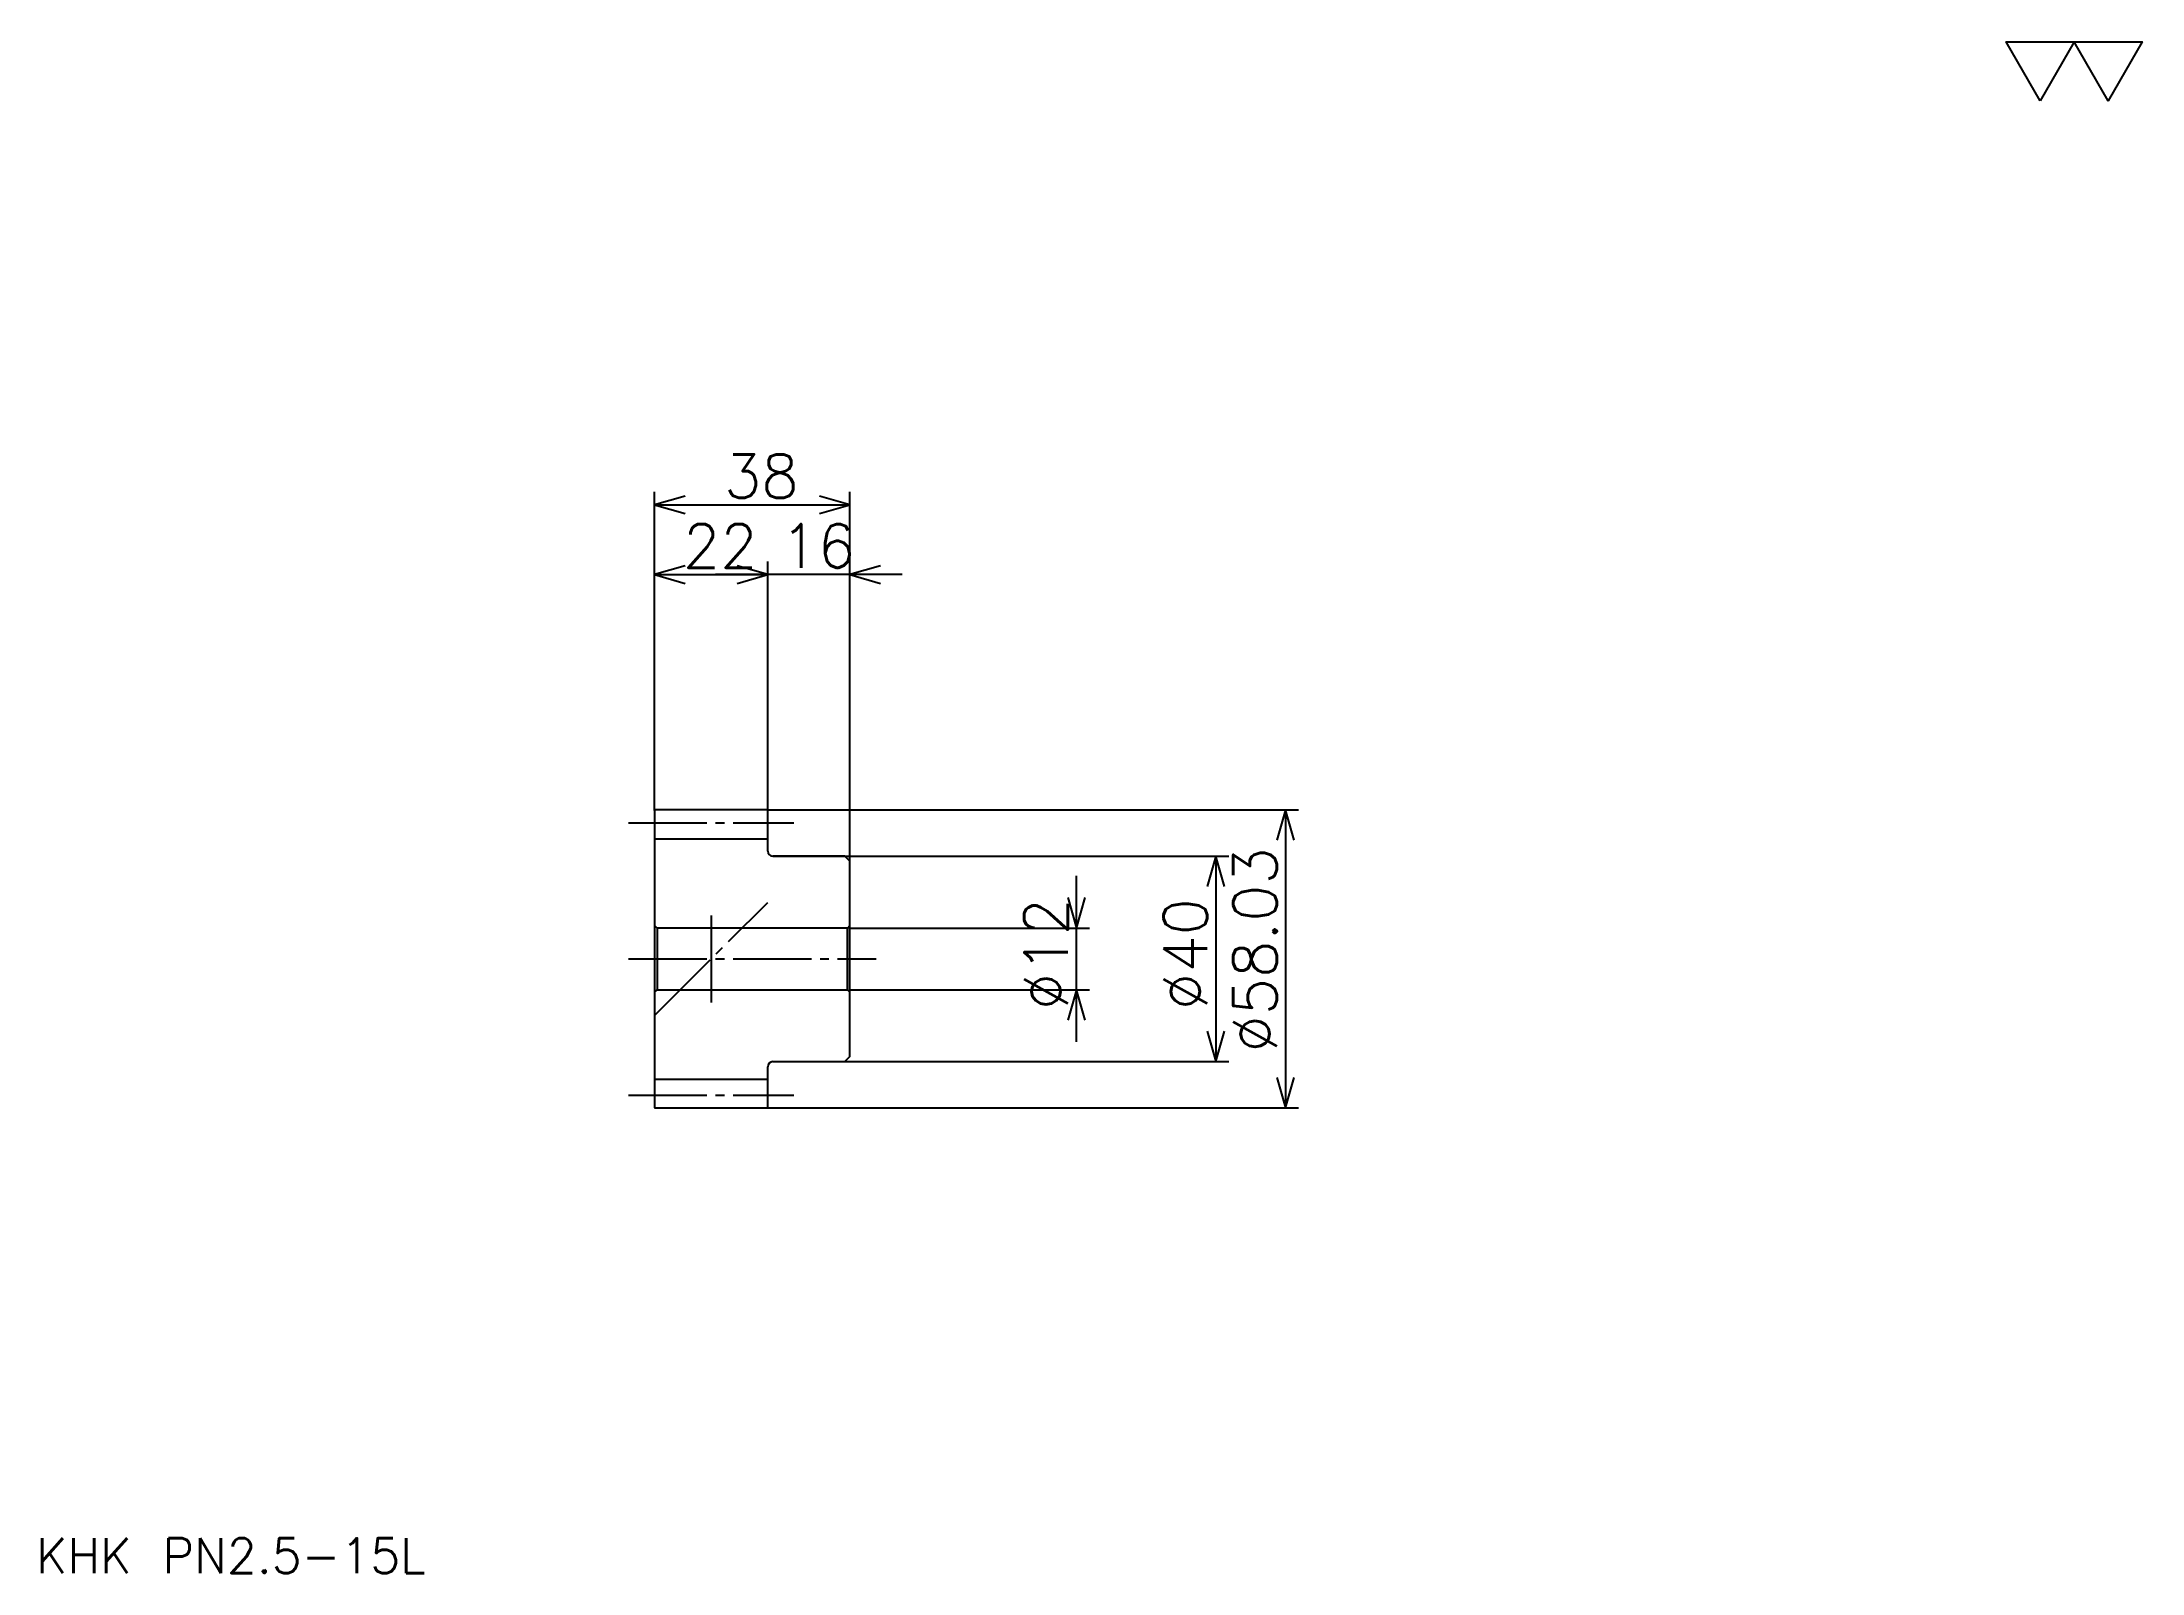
# Model space of a CAD drawing. Extents: x 18 to 427, y 19 to 317.
import ezdxf

# ---------------------------------------------------------------- set-up
doc = ezdxf.new("R2010")
doc.units = 0
doc.linetypes.add('DASHDOT', pattern=[20.347826, 15.26087, -1.695652, 1.695652, -1.695652])
doc.layers.get('0').update_dxf_attribs({"linetype": 'CONTINUOUS'})
doc.layers.add('DASHDOT', color=6, linetype='DASHDOT')
doc.styles.add('KANJI', font='TXT', dxfattribs={"bigfont": 'BIGFONT'})

msp = doc.modelspace()

# ---------------------------------------------------------------- linework, layer by layer
at = {"color": 5}
for p, q in [((137.347839, 167.212158), (137.347839, 229.103455)), ((175.347839, 167.212158), (175.347839, 229.103455)), ((137.347839, 226.559982), (175.347839, 226.559982)), ((137.347839, 212.994751), (159.347839, 212.994751)), ((185.521759, 212.994751), (149.17392, 212.994751)), ((159.347839, 167.212158), (159.347839, 215.538239)), ((137.347839, 167.112152), (137.347839, 167.212158)), ((159.247833, 167.212158), (175.347839, 167.212158)), ((159.347839, 167.112152), (159.347839, 167.212158)), ((175.347839, 167.212158), (262.67392, 167.212158)), ((175.347839, 157.195648), (175.347839, 167.212158)), ((260.130432, 167.212158), (260.130432, 109.179146)), ((160.347839, 158.195648), (175.347839, 158.195648)), ((175.347839, 158.195648), (249.108704, 158.195648)), ((246.565231, 158.195648), (246.565231, 118.195648)), ((219.434799, 122.021736), (219.434799, 154.369568)), ((175.347839, 144.195648), (221.978271, 144.195648)), ((175.347839, 132.195648), (221.978271, 132.195648)), ((160.347839, 118.195648), (175.347839, 118.195648)), ((175.347839, 118.195648), (249.108704, 118.195648)), ((159.247833, 109.179146), (175.347839, 109.179146)), ((175.347839, 109.179146), (262.67392, 109.179146))]:
    msp.add_line(p, q, dxfattribs=at)
at = {"color": 4}
for p, q in [((137.347839, 161.587158), (159.347839, 161.587158)), ((137.847839, 144.195648), (137.847839, 132.195648)), ((174.847839, 144.195648), (175.347839, 144.695648)), ((174.847839, 132.195648), (175.347839, 131.695648)), ((137.347839, 114.804146), (159.347839, 114.804146))]:
    msp.add_line(p, q, dxfattribs=at)
at = {"color": 7}
msp.add_line((148.347839, 146.673904), (148.347839, 129.717392), dxfattribs=at)
msp.add_lwpolyline([(406.956512, 305.217377), (400.343475, 316.679993), (426.795654, 316.679993), (420.182587, 305.217377), (413.56955, 316.679993), (406.956512, 305.217377)], dxfattribs=at)
at = {"color": 5}
for points in [[(143.282623, 228.255646), (137.347839, 226.559982), (143.282623, 224.864319)], [(169.413055, 224.864319), (175.347839, 226.559982), (169.413055, 228.255646)], [(143.282623, 214.690414), (137.347839, 212.994751), (143.282623, 211.299103)], [(153.413055, 211.299103), (159.347839, 212.994751), (153.413055, 214.690414)], [(153.413055, 211.299103), (159.347839, 212.994751), (153.413055, 214.690414)], [(181.282623, 214.690414), (175.347839, 212.994751), (181.282623, 211.299103)], [(261.826111, 161.277374), (260.130432, 167.212158), (258.434784, 161.277374)], [(248.260895, 152.260864), (246.565231, 158.195648), (244.869568, 152.260864)], [(217.739136, 150.130432), (219.434799, 144.195648), (221.130463, 150.130432)], [(221.130463, 126.260864), (219.434799, 132.195648), (217.739136, 126.260864)], [(244.869568, 124.130432), (246.565231, 118.195648), (248.260895, 124.130432)], [(258.434784, 115.113922), (260.130432, 109.179146), (261.826111, 115.113922)]]:
    msp.add_lwpolyline(points, dxfattribs=at)
at = {"color": 4}
for points in [[(159.347839, 159.195648), (159.347839, 167.112152), (159.247833, 167.212158), (137.447845, 167.212158), (137.347839, 167.112152), (137.347839, 131.695648)], [(160.347839, 118.195648), (174.347839, 118.195648), (175.347839, 119.195648), (175.347839, 157.195648), (174.347839, 158.195648), (160.347839, 158.195648)], [(137.347839, 131.695648), (137.847839, 132.195648), (174.847839, 132.195648), (174.847839, 144.195648), (137.847839, 144.195648), (137.347839, 144.695648)], [(137.347839, 131.695648), (137.347839, 109.279144), (137.447845, 109.179146), (159.247833, 109.179146), (159.347839, 109.279144), (159.347839, 117.195648)]]:
    msp.add_lwpolyline(points, dxfattribs=at)
for centre, start, end in [((160.347839, 159.195648), 180, 270), ((160.347839, 117.195648), 90, 180)]:
    msp.add_arc(centre, 1, start, end, dxfattribs=at)
at = {"layer": 'DASHDOT', "color": 7}
for p, q in [((132.26088, 164.712158), (164.434799, 164.712158)), ((137.347839, 127.195648), (159.347839, 149.195648)), ((132.26088, 138.195648), (180.434799, 138.195648)), ((132.26088, 111.679146), (164.434799, 111.679146))]:
    msp.add_line(p, q, dxfattribs=at)

# ---------------------------------------------------------------- texts
at = {"color": 7, "style": 'KANJI'}
for s, height, p in [('38', 8.478261, (150.836975, 227.916504)), ('22', 8.478261, (142.836975, 214.351288)), ('16', 8.478261, (161.836975, 214.351288)), ('KHK PN2.5-15L', 6.782609, (16.956522, 18.652174))]:
    msp.add_text(s, height=height, dxfattribs=at).set_placement(p)
for s, p in [('%%c58.03', (258.434784, 119.967384)), ('%%c12', (217.739136, 128.233688)), ('%%c40', (244.869568, 128.233688))]:
    msp.add_text(s, height=8.478261, rotation=90, dxfattribs=at).set_placement(p)

doc.saveas('drawing.dxf')
